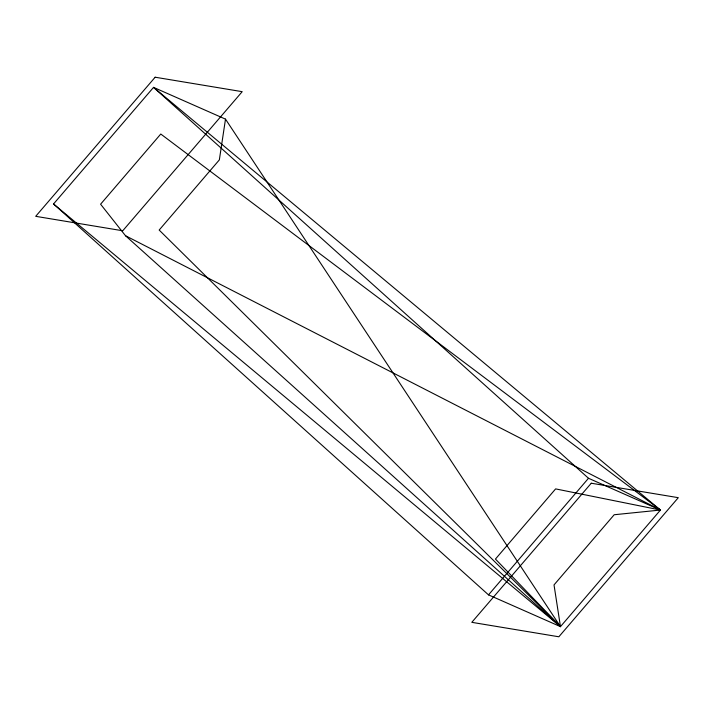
<?xml version="1.0" encoding="UTF-8"?>
<svg xmlns="http://www.w3.org/2000/svg" width="714" height="714" viewBox="0 0 714 714"><rect width="100%" height="100%" fill="white"/><g stroke="black" fill="none" stroke-linecap="round" stroke-linejoin="round"><path stroke-width="1.07" d="M225.499 119.131L219.35 159.882L159.168 230.051L560.463 626.633L660.459 510.037L153.537 87.367L53.541 203.963L488.501 594.869L560.463 626.633L554.019 584.909L614.201 514.74L660.459 510.037L160.775 134.027L100.594 204.204L125.503 235.727L560.463 626.633L225.499 119.131L153.537 87.367L588.497 478.273L660.459 510.037L555.626 488.894L495.445 559.062L560.463 626.633L53.541 203.963M488.501 594.869L588.497 478.273M125.503 235.727L660.459 510.037M155.152 77.219L35.7 216.324L122.746 230.774L242.198 91.669L155.152 77.219M591.254 483.226L471.802 622.331L558.848 636.781L678.3 497.676L591.254 483.226"/></g></svg>
